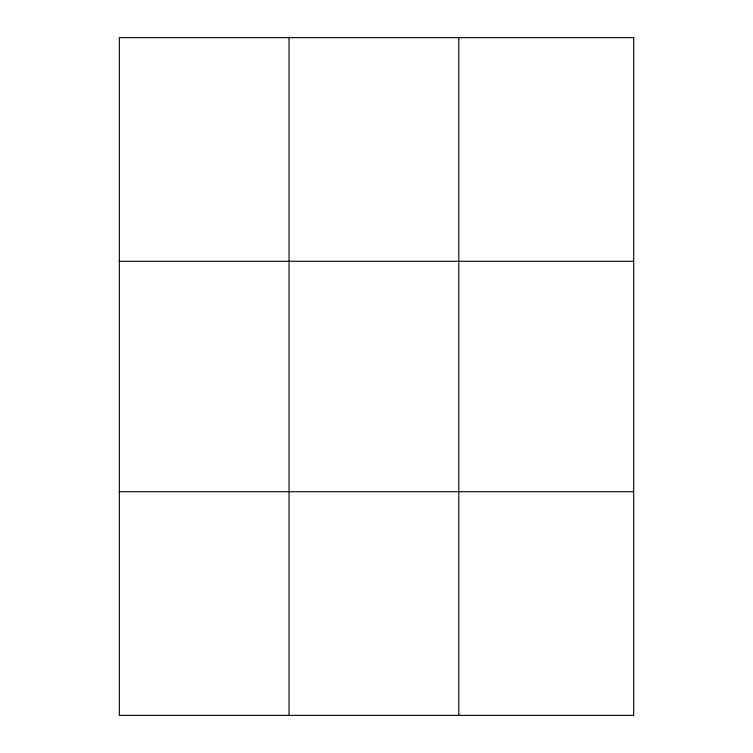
<?xml version="1.0" encoding="UTF-8"?>
<svg xmlns="http://www.w3.org/2000/svg" width="753" height="753" viewBox="0 0 753 753"><rect width="100%" height="100%" fill="white"/><g stroke="black" fill="none" stroke-linecap="round" stroke-linejoin="round"><path stroke-width="1.13" d="M289.058 37.65L289.058 715.35M458.793 37.65L458.793 715.35M119.322 261.291L633.678 261.291M119.322 491.709L633.678 491.709M633.678 37.65L633.678 715.35L119.322 715.35L119.322 37.65L633.678 37.65"/></g></svg>
